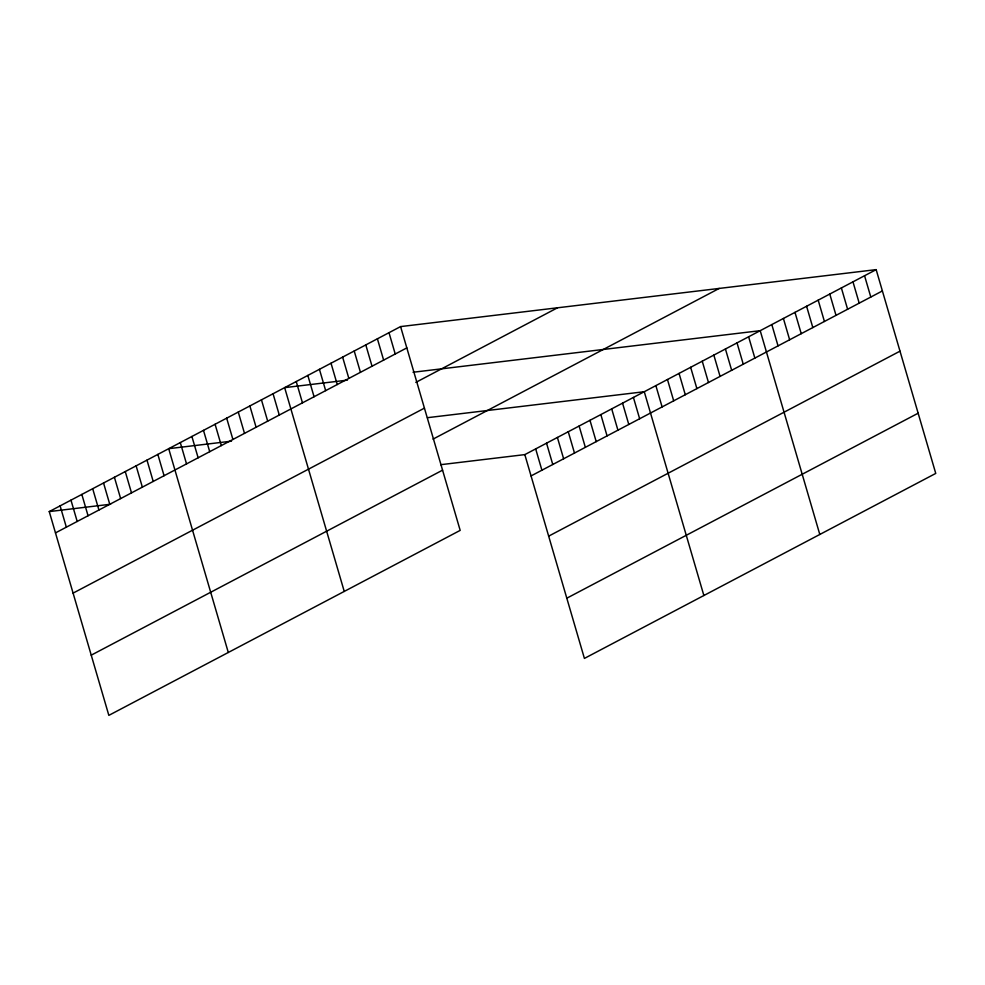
<?xml version="1.0" encoding="UTF-8"?>
<svg xmlns="http://www.w3.org/2000/svg" width="985" height="985" viewBox="0 0 985 985"><rect width="100%" height="100%" fill="white"/><g stroke="black" fill="none" stroke-linecap="round" stroke-linejoin="round"><path stroke-width="1.48" d="M400.587 326.589L460.18 530.386L108.843 715.369L49.25 511.584L400.587 326.589L876.158 269.631L935.75 473.416L584.413 658.411L524.82 454.614L876.158 269.631M55.48 532.897L406.817 347.902M415.818 382.402L557.522 307.788M73.087 593.118L424.437 408.122M433.043 439.113L719.222 288.42M91.236 655.16L442.573 470.165M531.05 475.927L882.388 290.944M548.657 536.148L899.995 351.165M566.806 598.19L918.143 413.208M347.422 380.124L284.653 387.634L344.245 591.431M413.047 372.256L760.211 330.677L819.803 534.461M231.475 441.169L168.706 448.68L228.298 652.476M427.453 417.689L644.276 391.722L703.869 595.506M49.25 511.584L110.603 504.234M440.64 464.698L524.82 454.614M864.559 275.726L870.802 297.051M852.973 281.833L859.203 303.146M841.375 287.94L847.605 309.253M829.776 294.047L836.019 315.36M818.19 300.154L824.42 321.467M806.592 306.261L812.822 327.574M794.993 312.356L801.236 333.669M783.407 318.463L789.638 339.776M771.809 324.57L778.039 345.883M748.625 336.784L754.855 358.097M737.026 342.879L743.256 364.204M725.428 348.986L731.67 370.298M713.842 355.092L720.072 376.405M702.243 361.2L708.474 382.512M690.645 367.306L696.887 388.619M679.059 373.401L685.289 394.726M667.461 379.508L673.691 400.821M655.862 385.615L662.105 406.928M633.417 397.435L639.647 418.748M622.557 403.16L628.787 424.473M611.697 408.873L617.927 430.186M600.838 414.587L607.068 435.912M589.978 420.312L596.208 441.625M579.118 426.025L585.349 447.338M568.259 431.75L574.489 453.063M557.399 437.463L563.629 458.776M546.54 443.176L552.77 464.501M535.68 448.901L541.91 470.214M389.001 332.696L395.231 354.009M377.403 338.803L383.633 360.116M365.804 344.91L372.035 366.223M354.218 351.005L360.448 372.33M342.62 357.112L348.85 378.425M331.022 363.219L337.252 384.532M319.435 369.326L325.666 390.639M307.837 375.433L314.067 396.746M296.239 381.527L302.469 402.853M273.054 393.741L279.284 415.054M261.456 399.848L267.686 421.161M249.87 405.955L256.1 427.268M238.272 412.062L244.502 433.375M226.673 418.157L232.916 439.47M215.087 424.264L221.317 445.577M203.489 430.371L209.719 451.684M191.89 436.478L198.133 457.791M180.304 442.585L186.534 463.898M157.846 454.405L164.076 475.718M146.987 460.118L153.217 481.431M136.127 465.843L142.357 487.156M125.267 471.556L131.498 492.869M114.408 477.269L120.638 498.582M103.548 482.995L109.778 504.308M92.689 488.708L98.919 510.021M81.829 494.433L88.059 515.746M70.969 500.146L77.199 521.459M60.11 505.859L66.34 527.172"/></g></svg>
